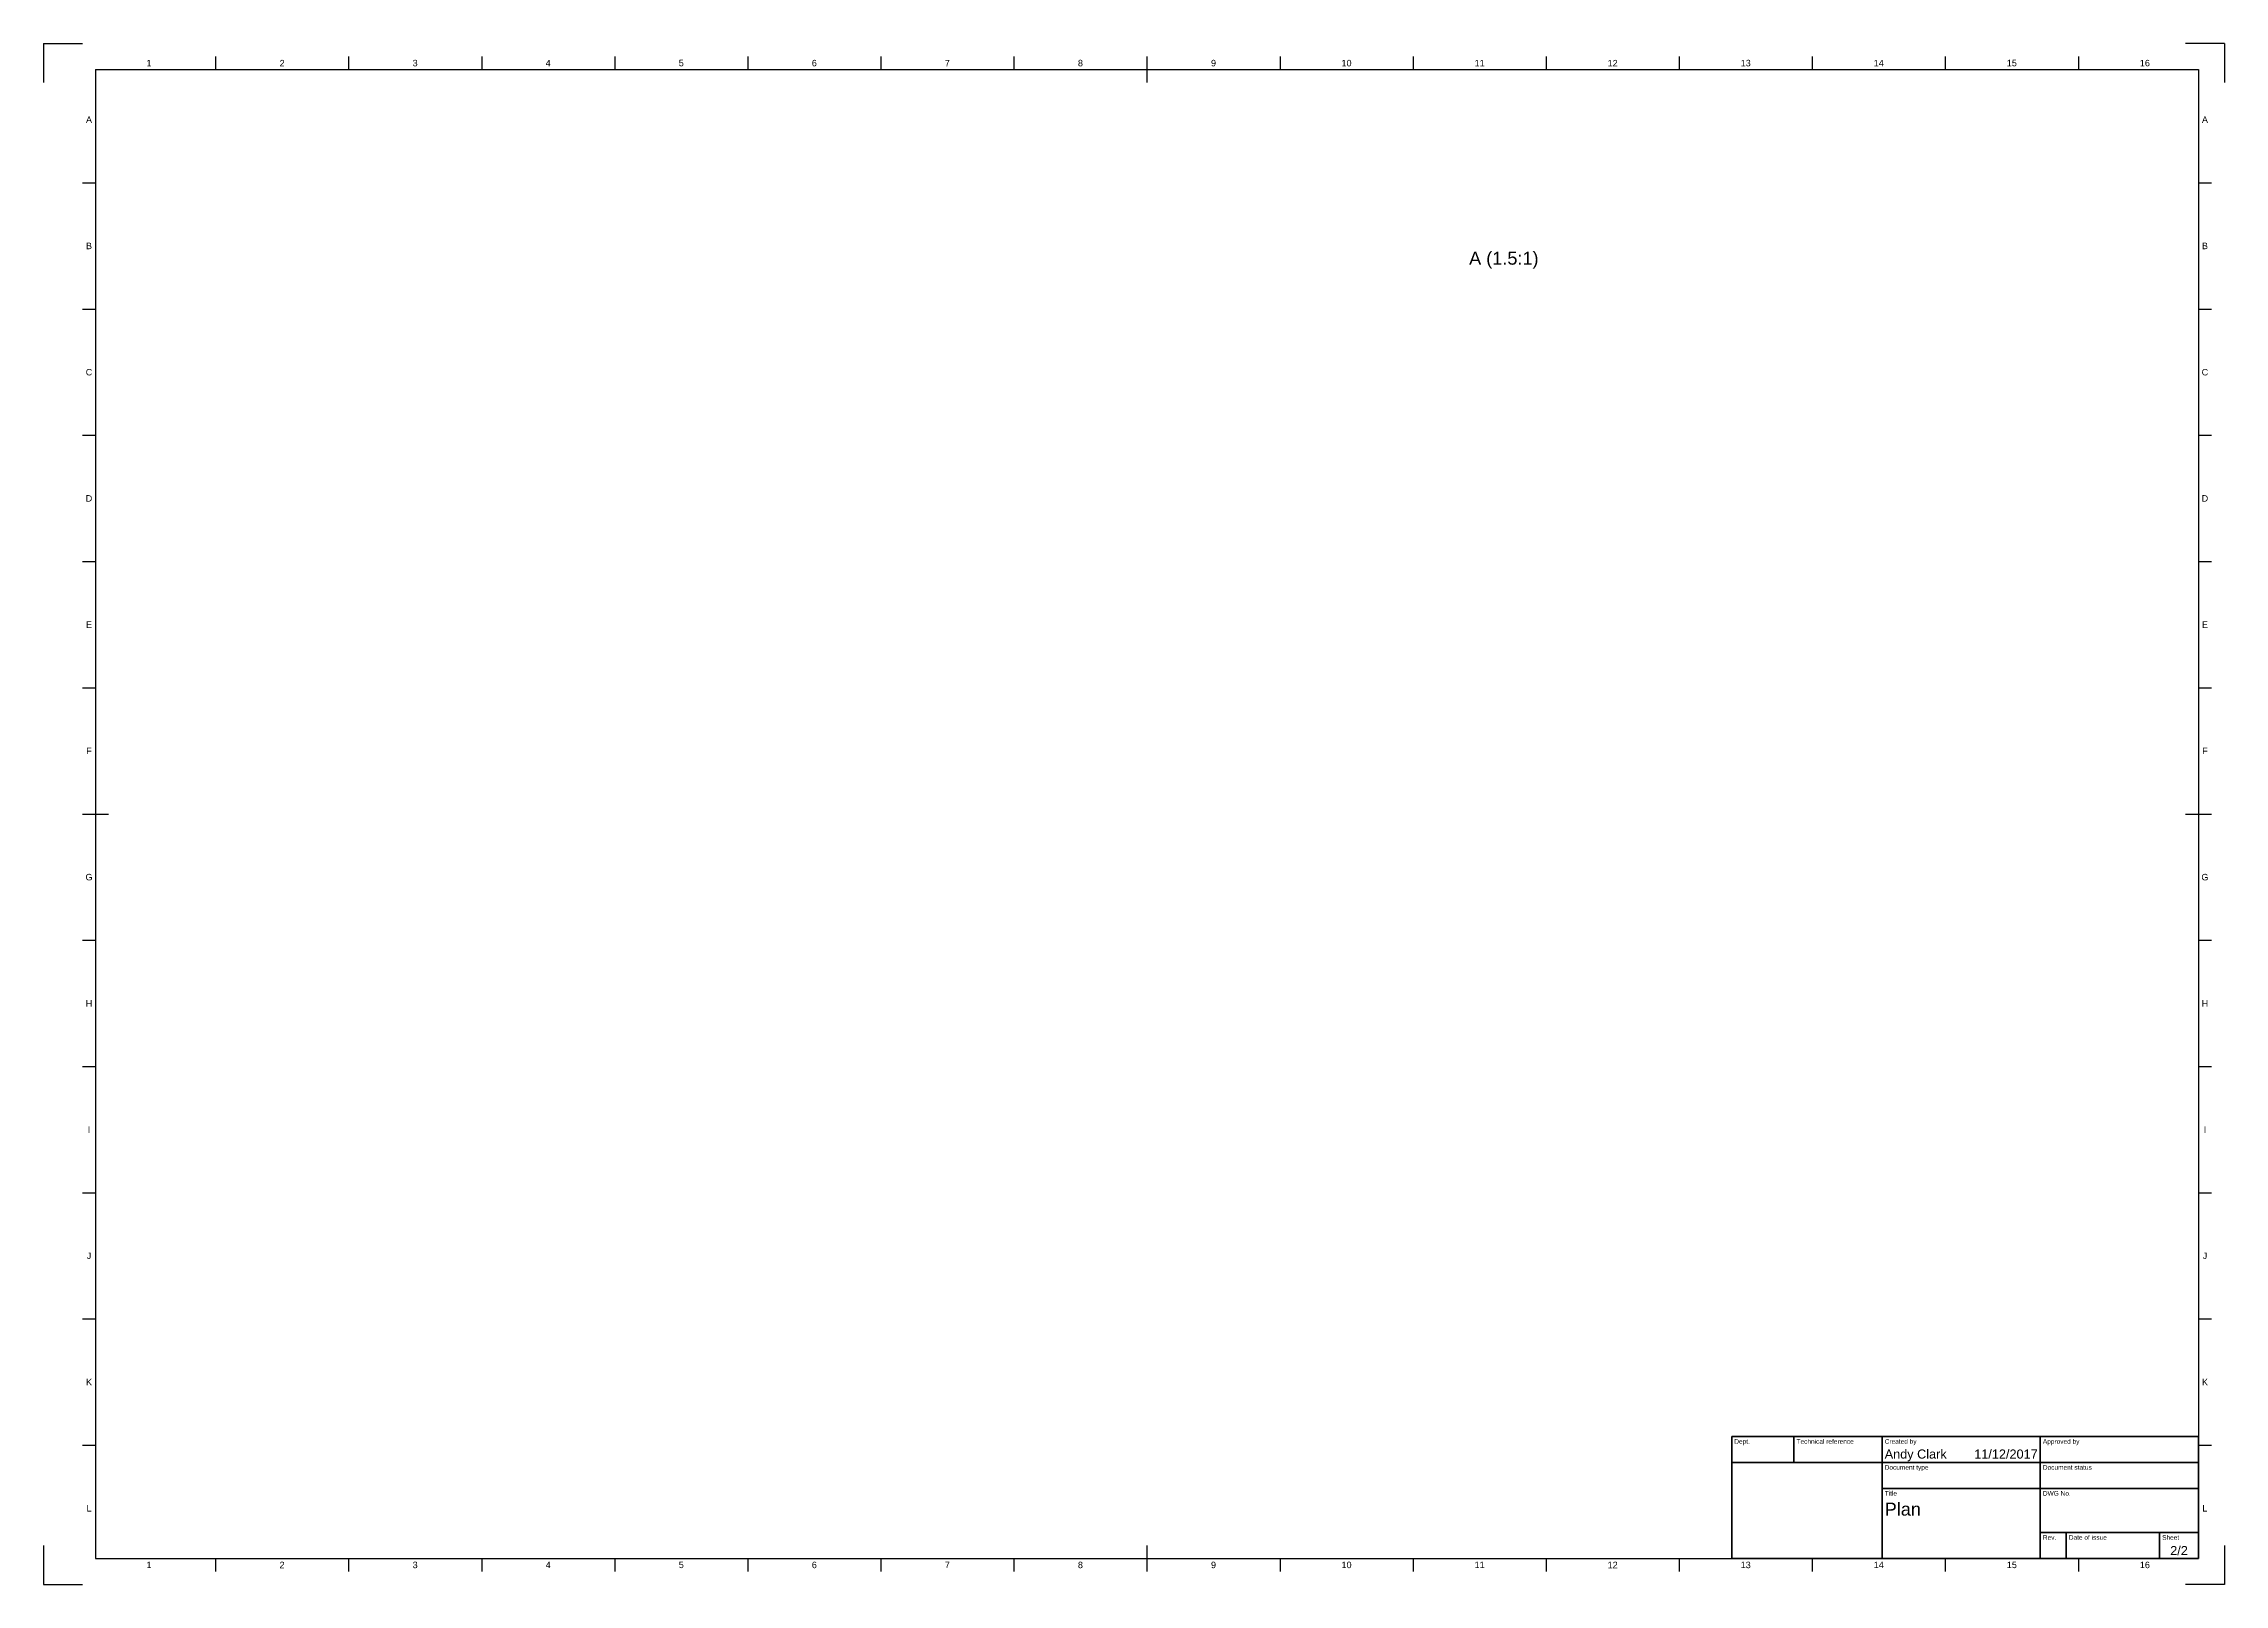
# Paper-space layout 'Sheet2' of a CAD drawing. Extents: x 0 to 841, y 0 to 594.
import ezdxf
from ezdxf.enums import TextEntityAlignment as Align

# ---------------------------------------------------------------- set-up
doc = ezdxf.new("R2010")
doc.units = 8
for name, color, linetype, lineweight in [('Annotations', 7, 'Continuous', 25), ('Border', 7, 'Continuous', 25), ('TitleBlock', 7, 'Continuous', 35)]:
    doc.layers.add(name, color=color, linetype=linetype, lineweight=lineweight)
doc.styles.add('FusionTitle', font='')
doc.styles.get("Standard").update_dxf_attribs({"font": ''})
doc.styles.get('FusionTitle').set_extended_font_data('Arial')
doc.styles.get('Standard').set_extended_font_data('Arial')

# ---------------------------------------------------------------- blocks, each defined once
blk = doc.blocks.new('ISO_A1_SHEET')
at = {"layer": 'Border'}
for p, q in [((0, 594), (15, 594)), ((0, 594), (0, 579)), ((66.31, 589), (66.31, 584)), ((117.62, 589), (117.62, 584)), ((168.94, 589), (168.94, 584)), ((220.25, 589), (220.25, 584)), ((271.56, 589), (271.56, 584)), ((322.88, 589), (322.88, 584)), ((374.19, 589), (374.19, 584)), ((425.5, 589), (425.5, 579)), ((476.81, 589), (476.81, 584)), ((528.12, 589), (528.12, 584)), ((579.44, 589), (579.44, 584)), ((630.75, 589), (630.75, 584)), ((682.06, 589), (682.06, 584)), ((733.38, 589), (733.38, 584)), ((784.69, 589), (784.69, 584)), ((841, 594), (826, 594)), ((841, 594), (841, 579)), ((20, 584), (831, 584)), ((20, 584), (20, 10)), ((831, 584), (831, 10)), ((15, 540.33), (20, 540.33)), ((831, 540.33), (836, 540.33)), ((15, 491.67), (20, 491.67)), ((831, 491.67), (836, 491.67)), ((15, 443), (20, 443)), ((831, 443), (836, 443)), ((15, 394.33), (20, 394.33)), ((831, 394.33), (836, 394.33)), ((15, 345.67), (20, 345.67)), ((831, 345.67), (836, 345.67)), ((15, 297), (25, 297)), ((826, 297), (836, 297)), ((15, 248.33), (20, 248.33)), ((831, 248.33), (836, 248.33)), ((15, 199.67), (20, 199.67)), ((831, 199.67), (836, 199.67)), ((15, 151), (20, 151)), ((831, 151), (836, 151)), ((15, 102.33), (20, 102.33)), ((831, 102.33), (836, 102.33)), ((15, 53.67), (20, 53.67)), ((831, 53.67), (836, 53.67)), ((0, 15), (0, 0)), ((20, 10), (831, 10)), ((66.31, 10), (66.31, 5)), ((117.62, 10), (117.62, 5)), ((168.94, 10), (168.94, 5)), ((220.25, 10), (220.25, 5)), ((271.56, 10), (271.56, 5)), ((322.88, 10), (322.88, 5)), ((374.19, 10), (374.19, 5)), ((425.5, 15), (425.5, 5)), ((476.81, 10), (476.81, 5)), ((528.12, 10), (528.12, 5)), ((579.44, 10), (579.44, 5)), ((630.75, 10), (630.75, 5)), ((682.06, 10), (682.06, 5)), ((733.38, 10), (733.38, 5)), ((784.69, 10), (784.69, 5)), ((841, 15), (841, 0)), ((0, 0), (15, 0)), ((841, 0), (826, 0))]:
    blk.add_line(p, q, dxfattribs=at)
at = {"layer": 'Border', "style": 'FusionTitle'}
for s, p in [('1', (40.66, 586.5)), ('2', (91.97, 586.5)), ('3', (143.28, 586.5)), ('4', (194.59, 586.5)), ('5', (245.91, 586.5)), ('6', (297.22, 586.5)), ('7', (348.53, 586.5)), ('8', (399.84, 586.5)), ('9', (451.16, 586.5)), ('10', (502.47, 586.5)), ('11', (553.78, 586.5)), ('12', (605.09, 586.5)), ('13', (656.41, 586.5)), ('14', (707.72, 586.5)), ('15', (759.03, 586.5)), ('16', (810.34, 586.5)), ('A', (17.5, 564.67)), ('A', (833.5, 564.67)), ('B', (17.5, 516)), ('B', (833.5, 516)), ('C', (17.5, 467.33)), ('C', (833.5, 467.33)), ('D', (17.5, 418.67)), ('D', (833.5, 418.67)), ('E', (17.5, 370)), ('E', (833.5, 370)), ('F', (17.5, 321.33)), ('F', (833.5, 321.33)), ('G', (17.5, 272.67)), ('G', (833.5, 272.67)), ('H', (17.5, 224)), ('H', (833.5, 224)), ('I', (17.5, 175.33)), ('I', (833.5, 175.33)), ('J', (17.5, 126.67)), ('J', (833.5, 126.67)), ('K', (17.5, 78)), ('K', (833.5, 78)), ('L', (17.5, 29.33)), ('L', (833.5, 29.33)), ('1', (40.66, 7.5)), ('2', (91.97, 7.5)), ('3', (143.28, 7.5)), ('4', (194.59, 7.5)), ('5', (245.91, 7.5)), ('6', (297.22, 7.5)), ('7', (348.53, 7.5)), ('8', (399.84, 7.5)), ('9', (451.16, 7.5)), ('10', (502.47, 7.5)), ('11', (553.78, 7.5)), ('12', (605.09, 7.5)), ('13', (656.41, 7.5)), ('14', (707.72, 7.5)), ('15', (759.03, 7.5)), ('16', (810.34, 7.5))]:
    blk.add_text(s, height=2.5, dxfattribs=at).set_placement(p, align=Align.MIDDLE)
blk = doc.blocks.new('ISO_TITLEBLOCK')
at = {"layer": 'TitleBlock'}
for p, q in [((0, 47), (-180, 47)), ((-180, 47), (-180, 0)), ((-156, 37), (-156, 47)), ((-122, 0), (-122, 47)), ((-61, 0), (-61, 47)), ((0, 0), (0, 47)), ((-180, 37), (0, 37)), ((-122, 27), (0, 27)), ((-61, 10), (0, 10)), ((-51, 0), (-51, 10)), ((-15, 0), (-15, 10)), ((-180, 0), (0, 0))]:
    blk.add_line(p, q, dxfattribs=at)
at = {"layer": 'TitleBlock', "style": 'FusionTitle'}
for s, p in [('Dept.', (-179, 46)), ('Technical reference', (-155, 46)), ('Created by', (-121, 46)), ('Approved by', (-60, 46)), ('Document type', (-121, 36)), ('Document status', (-60, 36)), ('Title', (-121, 26)), ('DWG No.', (-60, 26)), ('Rev.', (-60, 9)), ('Date of issue', (-50, 9)), ('Sheet', (-14, 9))]:
    blk.add_text(s, height=1.8, dxfattribs=at).set_placement(p, align=Align.TOP_LEFT)
for tag, p, height in [('TECHNICAL_REFERENCE', (-155, 38.5), 3.5), ('CREATED_BY', (-121, 38.5), 3.5), ('APPROVED_BY', (-60, 38.5), 3.5), ('DEPT', (-179, 38.5), 3.5), ('DOCUMENT_TYPE', (-121, 28.5), 3.5), ('DOCUMENT_STATUS', (-60, 28.5), 3.5), ('TITLE_1', (-121, 16.5), 5), ('TITLE_2', (-121, 9), 5), ('TITLE_3', (-121, 1.5), 5), ('DATE_OF_ISSUE', (-50, 1.5), 3.5)]:
    blk.add_attdef(tag, p, '', height=height, dxfattribs=at)
for tag, p in [('CREATED_DATE', (-62, 38.5)), ('APPROVED_DATE', (-1, 38.5))]:
    blk.add_attdef(tag, text='', height=3.5, dxfattribs=at).set_placement(p, align=Align.RIGHT)
for tag, height, p in [('DRAWING_NUMBER', 5, (-30.5, 16.6)), ('REV', 3.5, (-56, 3.1)), ('SHEET', 3.5, (-7.5, 3.1))]:
    blk.add_attdef(tag, text='', height=height, dxfattribs=at).set_placement(p, align=Align.MIDDLE)

psp = doc.layouts.new('Sheet2')

# ---------------------------------------------------------------- block references
at = {"layer": 'Border'}
psp.add_blockref('ISO_A1_SHEET', (0, 0), dxfattribs=at)
at = {"layer": 'TitleBlock'}
psp.add_blockref('ISO_TITLEBLOCK', (831, 10), dxfattribs=at).add_auto_attribs({'CREATED_DATE': '11/12/2017', 'SHEET': '2/2', 'TITLE_1': 'Plan', 'CREATED_BY': 'Andy Clark'})

# ---------------------------------------------------------------- texts
at = {"layer": 'Annotations', "insert": (563.13, 507.27), "char_height": 5, "width": 29.045, "attachment_point": 8}
psp.add_mtext('A (1.5:1)', dxfattribs=at)

doc.saveas('drawing.dxf')
